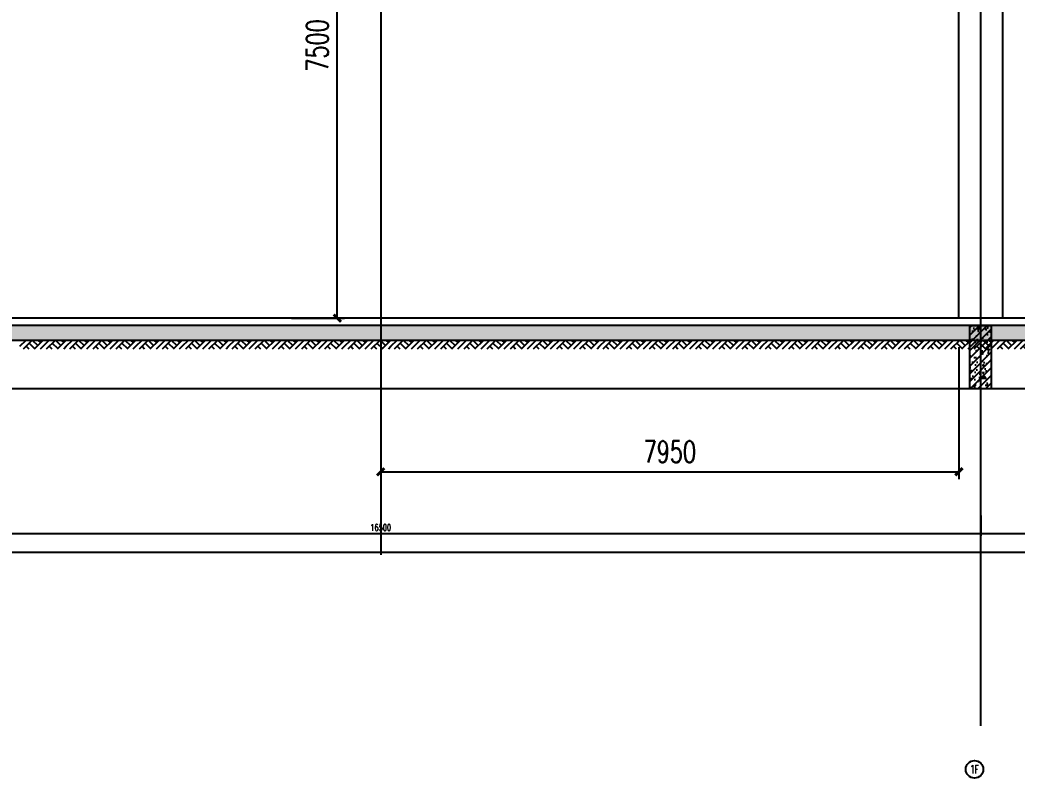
# Model space of a CAD drawing. Extents: x -1899985 to 1774885, y 556286 to 2175695.
# Drawn here: x -1749321 to -1735610, y 561933 to 572359 of the extents above; entities that cross this region are included whole.
import ezdxf
from ezdxf.enums import TextEntityAlignment as Align

# ---------------------------------------------------------------- set-up
doc = ezdxf.new("R2010")
doc.units = 0
doc.header["$LTSCALE"] = 10
doc.header["$MEASUREMENT"] = 0
doc.linetypes.add('20剖面图$0$__DASH', pattern=[0.35, 0.25, -0.1])
doc.linetypes.add('20剖面图$0$DOTE', pattern=[2.42, 2, -0.2, 0.02, -0.2])
doc.layers.get('Defpoints').update_dxf_attribs({"color": 210})
for name, color, linetype in [('20剖面图$0$A-AXIS-D', 1, 'Continuous'), ('20剖面图$0$A-AXIS-DOTE', 14, '20剖面图$0$DOTE'), ('20剖面图$0$A-AXIS-SYMB', 3, 'Continuous'), ('20剖面图$0$A-HATCH-1', 252, 'Continuous'), ('20剖面图$0$A-LIN-V', 9, 'Continuous'), ('20剖面图$0$A-SFCE', 30, 'Continuous'), ('20剖面图$0$AS-COLN', 6, 'Continuous'), ('20剖面图$0$COLUMN', 9, 'Continuous'), ('20剖面图$0$PUB_HATCH', 8, 'Continuous'), ('20剖面图$0$PUB_TEXT', 7, 'Continuous'), ('20剖面图$0$建-尺寸', 3, 'Continuous'), ('A-LIN-V', 9, 'Continuous')]:
    doc.layers.add(name, color=color, linetype=linetype)
doc.styles.add('20剖面图$0$_TCH_AXIS', font='COMPLEX', dxfattribs={"bigfont": 'GBCBIG'})
doc.styles.add('20剖面图$0$_TCH_DIM_T3', font='SIMPLEX', dxfattribs={"width": 0.705882, "bigfont": 'GBCBIG'})
doc.styles.add('20剖面图$0$A-DIM_T3', font='SIMPLEX', dxfattribs={"width": 0.705882, "bigfont": 'GBCBIG'})
doc.dimstyles.new('20剖面图$0$_TCH_ARCH&&100', dxfattribs={"dimtxt": 297.5, "dimasz": 100, "dimexe": 100, "dimexo": 100, "dimgap": 126.25, "dimtad": 1, "dimdec": 0, "dimzin": 0, "dimdsep": 46, "dimtxsty": '20剖面图$0$_TCH_DIM_T3', "dimblk": '20剖面图$0$_ArchTick', "dimcen": 0.09, "dimclrt": 7, "dimazin": 2, "dimtfac": 1, "dimtdec": 0, "dimtix": 1, "dimtmove": 2, "dimatfit": 3, "dimfxl": 1, "dimtolj": 1, "dimtzin": 0, "dimarcsym": 0})
doc.dimstyles.new('20剖面图$0$_TCH_ARCH&&30', dxfattribs={"dimtxt": 89.25, "dimasz": 30, "dimexe": 30, "dimexo": 30, "dimgap": 37.875, "dimtad": 1, "dimdec": 0, "dimzin": 0, "dimdsep": 46, "dimtxsty": '20剖面图$0$_TCH_DIM_T3', "dimblk": '20剖面图$0$_ArchTick', "dimcen": 0.09, "dimclrt": 7, "dimazin": 2, "dimtfac": 1, "dimtdec": 0, "dimtix": 1, "dimtmove": 2, "dimatfit": 3, "dimfxl": 1, "dimtolj": 1, "dimtzin": 0, "dimarcsym": 0})
doc.dimstyles.new('20剖面图$0$A-DIM&&100', dxfattribs={"dimtxt": 297.5, "dimasz": 100, "dimexe": 100, "dimexo": 100, "dimgap": 126.25, "dimtad": 1, "dimdec": 0, "dimzin": 0, "dimdsep": 46, "dimtxsty": '20剖面图$0$A-DIM_T3', "dimblk": '20剖面图$0$_ArchTick', "dimcen": 0.09, "dimclrt": 7, "dimazin": 2, "dimtfac": 1, "dimtdec": 0, "dimtix": 1, "dimtmove": 2, "dimatfit": 3, "dimfxl": 1, "dimtolj": 1, "dimtzin": 0, "dimarcsym": 0})

# ---------------------------------------------------------------- blocks, each defined once
blk = doc.blocks.new('20剖面图$0$G$C845E5159')
at = {"layer": '20剖面图$0$COLUMN'}
for points in [[(300, 700), (300, -11000), (-300, -11000), (-300, 700), (300, 700)], [(16800, 700), (16800, -11000), (16200, -11000), (16200, 700), (16800, 700)]]:
    blk.add_lwpolyline(points, dxfattribs=at)
blk = doc.blocks.new('20剖面图$0$_ArchTick')
at = {"color": 0, "linetype": 'ByBlock', "const_width": 0.4}
blk.add_lwpolyline([(-0.5, -0.5), (0.5, 0.5)], dxfattribs=at)
blk = doc.blocks.new('*D555')
at = {"layer": '20剖面图$0$建-尺寸', "color": 0, "lineweight": -2, "transparency": 16777216}
for p, q in [((-1570355, 567232), (-1570355, 565420)), ((-1562405, 567232), (-1562405, 565420)), ((-1570355, 565520), (-1562405, 565520))]:
    blk.add_line(p, q, dxfattribs=at)
at = {"layer": 'Defpoints', "color": 0, "transparency": 16777216}
for p in [(-1570355, 567332), (-1562405, 567332), (-1562405, 565520)]:
    blk.add_point(p, dxfattribs=at)
at = {"layer": '20剖面图$0$建-尺寸', "color": 0, "lineweight": -2, "transparency": 16777216, "xscale": 100, "yscale": 100, "zscale": 100, "rotation": 180}
blk.add_blockref('20剖面图$0$_ArchTick', (-1570355, 565520), dxfattribs=at)
at = {"layer": '20剖面图$0$建-尺寸', "color": 0, "lineweight": -2, "transparency": 16777216, "xscale": 100, "yscale": 100, "zscale": 100}
blk.add_blockref('20剖面图$0$_ArchTick', (-1562405, 565520), dxfattribs=at)
at = {"layer": '20剖面图$0$建-尺寸', "color": 7, "transparency": 16777216, "insert": (-1566380, 565795), "char_height": 297.5, "attachment_point": 5, "style": '20剖面图$0$A-DIM_T3'}
blk.add_mtext('\\A1;7950', dxfattribs=at)
blk = doc.blocks.new('*D556')
at = {"layer": '20剖面图$0$A-LIN-V', "color": 0, "lineweight": -2, "transparency": 16777216}
for p, q in [((-1571581, 575133), (-1570852, 575133)), ((-1570952, 567632), (-1570952, 575133)), ((-1571581, 567632), (-1570852, 567632))]:
    blk.add_line(p, q, dxfattribs=at)
at = {"layer": 'Defpoints', "color": 0, "transparency": 16777216}
for p in [(-1571681, 575133), (-1570952, 575133), (-1571681, 567632)]:
    blk.add_point(p, dxfattribs=at)
at = {"layer": '20剖面图$0$A-LIN-V', "color": 0, "lineweight": -2, "transparency": 16777216, "xscale": 100, "yscale": 100, "zscale": 100}
for p, rotation in [((-1570952, 575133), 90), ((-1570952, 567632), 270)]:
    blk.add_blockref('20剖面图$0$_ArchTick', p, dxfattribs=dict(at, rotation=rotation))
at = {"layer": '20剖面图$0$A-LIN-V', "color": 7, "transparency": 16777216, "insert": (-1571227, 571383), "char_height": 297.5, "attachment_point": 5, "rotation": 90, "style": '20剖面图$0$_TCH_DIM_T3'}
blk.add_mtext('\\A1;7500', dxfattribs=at)
blk = doc.blocks.new('*D144')
at = {"layer": '20剖面图$0$A-AXIS-D', "color": 0, "lineweight": -2, "transparency": 16777216}
for p, q in [((-1752610, 565545), (-1752610, 565266)), ((-1736110, 565545), (-1736110, 565266)), ((-1752610, 565296), (-1736110, 565296))]:
    blk.add_line(p, q, dxfattribs=at)
at = {"layer": 'Defpoints', "color": 0, "transparency": 16777216}
for p in [(-1752610, 565575), (-1736110, 565575), (-1736110, 565296)]:
    blk.add_point(p, dxfattribs=at)
at = {"layer": '20剖面图$0$A-AXIS-D', "color": 0, "lineweight": -2, "transparency": 16777216, "xscale": 30, "yscale": 30, "zscale": 30, "rotation": 180}
blk.add_blockref('20剖面图$0$_ArchTick', (-1752610, 565296), dxfattribs=at)
at = {"layer": '20剖面图$0$A-AXIS-D', "color": 0, "lineweight": -2, "transparency": 16777216, "xscale": 30, "yscale": 30, "zscale": 30}
blk.add_blockref('20剖面图$0$_ArchTick', (-1736110, 565296), dxfattribs=at)
at = {"layer": '20剖面图$0$A-AXIS-D', "color": 7, "transparency": 16777216, "insert": (-1744360, 565379), "char_height": 89.2, "attachment_point": 5, "style": '20剖面图$0$_TCH_DIM_T3'}
blk.add_mtext('\\A1;16500', dxfattribs=at)
blk = doc.blocks.new('*D145')
at = {"layer": '20剖面图$0$A-AXIS-D', "color": 0, "lineweight": -2, "transparency": 16777216}
for p, q in [((-1736110, 565545), (-1736110, 565266)), ((-1719610, 565545), (-1719610, 565266)), ((-1736110, 565296), (-1719610, 565296))]:
    blk.add_line(p, q, dxfattribs=at)
at = {"layer": 'Defpoints', "color": 0, "transparency": 16777216}
for p in [(-1736110, 565575), (-1719610, 565575), (-1719610, 565296)]:
    blk.add_point(p, dxfattribs=at)
at = {"layer": '20剖面图$0$A-AXIS-D', "color": 0, "lineweight": -2, "transparency": 16777216, "xscale": 30, "yscale": 30, "zscale": 30, "rotation": 180}
blk.add_blockref('20剖面图$0$_ArchTick', (-1736110, 565296), dxfattribs=at)
at = {"layer": '20剖面图$0$A-AXIS-D', "color": 0, "lineweight": -2, "transparency": 16777216, "xscale": 30, "yscale": 30, "zscale": 30}
blk.add_blockref('20剖面图$0$_ArchTick', (-1719610, 565296), dxfattribs=at)
at = {"layer": '20剖面图$0$A-AXIS-D', "color": 7, "transparency": 16777216, "insert": (-1727860, 565379), "char_height": 89.2, "attachment_point": 5, "style": '20剖面图$0$_TCH_DIM_T3'}
blk.add_mtext('\\A1;16500', dxfattribs=at)
blk = doc.blocks.new('20剖面图$0$$LinePat$素土夯实')
at = {"color": 0}
for p, q in [((0, -210), (210, 0)), ((120, -300), (420, 0)), ((420, 0), (608, -188)), ((495, -300), (795, 0)), ((615, 0), (705, -90)), ((210, -210), (300, -300)), ((315, -105), (502, -293)), ((705, -300), (795, -210))]:
    blk.add_line(p, q, dxfattribs=at)
blk = doc.blocks.new('*D212')
at = {"layer": '20剖面图$0$A-AXIS-D', "color": 0, "lineweight": -2, "transparency": 16777216}
for p, q in [((-1780210, 565545), (-1780210, 565011)), ((-1653710, 565545), (-1653710, 565011)), ((-1780210, 565041), (-1653710, 565041))]:
    blk.add_line(p, q, dxfattribs=at)
at = {"layer": 'Defpoints', "color": 0, "transparency": 16777216}
for p in [(-1780210, 565575), (-1653710, 565575), (-1653710, 565041)]:
    blk.add_point(p, dxfattribs=at)
at = {"layer": '20剖面图$0$A-AXIS-D', "color": 0, "lineweight": -2, "transparency": 16777216, "xscale": 30, "yscale": 30, "zscale": 30, "rotation": 180}
blk.add_blockref('20剖面图$0$_ArchTick', (-1780210, 565041), dxfattribs=at)
at = {"layer": '20剖面图$0$A-AXIS-D', "color": 0, "lineweight": -2, "transparency": 16777216, "xscale": 30, "yscale": 30, "zscale": 30}
blk.add_blockref('20剖面图$0$_ArchTick', (-1653710, 565041), dxfattribs=at)
at = {"layer": '20剖面图$0$A-AXIS-D', "color": 7, "transparency": 16777216, "insert": (-1716960, 565124), "char_height": 89.2, "attachment_point": 5, "style": '20剖面图$0$_TCH_DIM_T3'}
blk.add_mtext('\\A1;126500', dxfattribs=at)
blk = doc.blocks.new('20剖面图$0$b234swerwr')
at = {"layer": '20剖面图$0$A-AXIS-DOTE', "color": 4}
blk.add_line((-1570355.4, 578015), (-1570355.4, 564377.5), dxfattribs=at)
at = {"layer": '20剖面图$0$A-LIN-V', "color": 2}
dim = blk.add_aligned_dim(p1=(-1571680.8, 567632.5), p2=(-1571680.8, 575132.9), distance=-728.4, dimstyle='20剖面图$0$_TCH_ARCH&&100', dxfattribs=at)
dim.commit()
dim.dimension.update_dxf_attribs({"geometry": '*D556', "text_midpoint": (-1571227.4, 571382.7)})
at = {"layer": '20剖面图$0$建-尺寸', "color": 4}
dim = blk.add_aligned_dim(p1=(-1570355.4, 567332.5), p2=(-1562405.4, 567332.5), distance=-1812.5, dimstyle='20剖面图$0$A-DIM&&100', dxfattribs=at)
dim.commit()
dim.dimension.update_dxf_attribs({"geometry": '*D555', "text_midpoint": (-1566380.4, 565795)})
blk = doc.blocks.new('20剖面图')
at = {"layer": '20剖面图$0$A-HATCH-1'}
h = blk.add_hatch(dxfattribs=at)
h.set_pattern_fill('混凝土', color=256, scale=50)
h.set_pattern_definition([(50, (0, 0), (358.63009, -31.376067), [37.5, -412.5]), (355, (0, 0), (-69.37567, 376.09607), [30, -330]), (100.4514, (29.9, -2.6), (289.25469, 344.71977), [31.870095, -350.571056]), (46.1842, (0, 100), (533.62052, -82.75951), [56.25, -618.75]), (96.6356, (44.47, 93.1), (467.33135, 487.05894), [47.80514, -525.8565]), (351.1842, (0, 100), (467.33097, 487.0593), [45, -495]), (21, (50, 75), (298.453526, -201.309445), [37.5, -412.5]), (326, (50, 75), (121.657666, 362.57502), [30, -330]), (71.4514, (74.87, 58.22), (420.111314, 161.26525), [31.870095, -350.571056]), (37.5, (0, 0), (6.079928, 166.446927), [0, -326, 0, -335, 0, -331.25]), (7.5, (0, 0), (131.534769, 197.205856), [0, -191, 0, -318.5, 0, -126.25]), (327.5, (-111.5, 0), (266.911218, -11.277436), [0, -125, 0, -390, 0, -517.5]), (317.5, (-161.5, 0), (291.593085, 50.05249), [0, -162.5, 0, -259, 0, -367.5])])
h.paths.add_polyline_path([(-1669610.4, 567957.5), (-1669610.4, 568157.5), (-1779710.4, 568157.5), (-1779710.4, 567957.5)])
h.paths.add_polyline_path([(-1669510.4, 567957.5), (-1669510.4, 568157.5), (-1669610.4, 568157.5), (-1669610.4, 567957.5)])
at = {"layer": '20剖面图$0$PUB_HATCH'}
h = blk.add_hatch(dxfattribs=at)
h.set_pattern_fill('钢筋混凝土', color=256, scale=30, style=0)
h.set_pattern_definition([(45, (0, 0), (-53.0330086, 53.0330086), []), (50, (0, 0), (215.178055, -18.82564), [22.5, -247.5]), (355, (0, 0), (-41.6254, 225.65764), [18, -198]), (100.4514, (17.93, -1.57), (173.552815, 206.831863), [19.122057, -210.342634]), (46.1842, (0, 60), (320.172315, -49.655704), [33.75, -371.25]), (96.6356, (26.68, 55.86), (280.39881, 292.23536), [28.683086, -315.5139]), (351.1842, (0, 60), (280.398584, 292.23558), [27, -297]), (21, (30, 45), (179.072116, -120.785667), [22.5, -247.5]), (326, (30, 45), (72.9946, 217.545014), [18, -198]), (71.4514, (44.92, 34.93), (252.066789, 96.75915), [19.122057, -210.342634]), (37.5, (0, 0), (3.6479566, 99.868156), [0, -195.6, 0, -201, 0, -198.75]), (7.5, (0, 0), (78.920861, 118.3235136), [0, -114.6, 0, -191.1, 0, -75.75]), (327.5, (-66.9, 0), (160.146731, -6.7664615), [0, -75, 0, -234, 0, -310.5]), (317.5, (-96.9, 0), (174.955851, 30.031495), [0, -97.5, 0, -155.4, 0, -220.5])])
h.paths.add_polyline_path([(-1735960.4, 567290), (-1735960.4, 568157.5), (-1736260.4, 568157.5), (-1736260.4, 567290)])
at = {"layer": '20剖面图$0$A-AXIS-D'}
blk.add_circle((-1736195.3, 562053), 120, dxfattribs=at)
at = {"layer": '20剖面图$0$A-AXIS-DOTE'}
blk.add_line((-1736110.4, 562650.6), (-1736110.4, 586495.8), dxfattribs=at)
at = {"layer": '20剖面图$0$A-AXIS-DOTE', "linetype": '20剖面图$0$__DASH', "ltscale": 2}
blk.add_line((-1647680.2, 568257.5), (-1785568.2, 568257.5), dxfattribs=at)
at = {"layer": '20剖面图$0$A-AXIS-SYMB'}
blk.add_lwpolyline([(-1780738.3, 567290), (-1717023.7, 567290), (-1717000.7, 567353), (-1716978.5, 567227), (-1716956.2, 567290), (-1653241.5, 567290)], dxfattribs=at)
at = {"layer": '20剖面图$0$A-SFCE'}
blk.add_line((-1703410.4, 568257.5), (-1752286.9, 568257.5), dxfattribs=at)
at = {"layer": '20剖面图$0$AS-COLN'}
for p, q in [((-1736260.4, 567290), (-1736260.4, 568157.5)), ((-1736260.4, 568157.5), (-1735960.4, 568157.5)), ((-1735960.4, 567290), (-1735960.4, 568157.5)), ((-1736260.4, 567290), (-1735960.4, 567290))]:
    blk.add_line(p, q, dxfattribs=at)
blk.add_lwpolyline([(-1669610.4, 568157.5), (-1779610.4, 568157.5), (-1779610.4, 567957.5), (-1669610.4, 567957.5)], dxfattribs=at)
at = {"layer": '20剖面图$0$A-HATCH-1', "xscale": 0.4010573329138201, "yscale": 0.4, "zscale": 0.4, "rotation": 359.9999999999999}
for p in [(-1749320.5, 567957.5), (-1749001.7, 567957.5), (-1748682.9, 567957.5), (-1748364, 567957.5), (-1748045.2, 567957.5), (-1747726.3, 567957.5), (-1747407.5, 567957.5), (-1747088.7, 567957.5), (-1746769.8, 567957.5), (-1746451, 567957.5), (-1746132.1, 567957.5), (-1745813.3, 567957.5), (-1745494.5, 567957.5), (-1745175.6, 567957.5), (-1744856.8, 567957.5), (-1744537.9, 567957.5), (-1744219.1, 567957.5), (-1743900.3, 567957.5), (-1743581.4, 567957.5), (-1743262.6, 567957.5), (-1742943.7, 567957.5), (-1742624.9, 567957.5), (-1742306.1, 567957.5), (-1741987.2, 567957.5), (-1741668.4, 567957.5), (-1741349.5, 567957.5), (-1741030.7, 567957.5), (-1740711.8, 567957.5), (-1740393, 567957.5), (-1740074.2, 567957.5), (-1739755.3, 567957.5), (-1739436.5, 567957.5), (-1739117.6, 567957.5), (-1738798.8, 567957.5), (-1738480, 567957.5), (-1738161.1, 567957.5), (-1737842.3, 567957.5), (-1737523.4, 567957.5), (-1737204.6, 567957.5), (-1736885.8, 567957.5), (-1736566.9, 567957.5), (-1736248.1, 567957.5), (-1735929.2, 567957.5), (-1735610.4, 567957.5)]:
    blk.add_blockref('20剖面图$0$$LinePat$素土夯实', p, dxfattribs=at)
at = {"layer": '20剖面图$0$A-LIN-V'}
for name, p in [('20剖面图$0$G$C845E5159', (-1752610.4, 579257.5)), ('20剖面图$0$G$C845E5159', (-1736110.4, 579257.5)), ('20剖面图$0$b234swerwr', (-174005, 625))]:
    blk.add_blockref(name, p, dxfattribs=at)
at = {"layer": '20剖面图$0$PUB_TEXT', "style": '20剖面图$0$_TCH_AXIS', "width": 1.333333}
blk.add_text('1F', height=118.79, dxfattribs=at).set_placement((-1736254.7, 561993.6), (-1736135.9, 561993.6), align=Align.FIT)
at = {"layer": '20剖面图$0$A-AXIS-D'}
for base, p1, p2, picture, middle in [((-1653710.4, 565041.2), (-1780210.4, 565575), (-1653710.4, 565575), '*D212', (-1716960.4, 565123.7)), ((-1736110.4, 565296.2), (-1752610.4, 565575), (-1736110.4, 565575), '*D144', (-1744360.4, 565378.7)), ((-1719610.4, 565296.2), (-1736110.4, 565575), (-1719610.4, 565575), '*D145', (-1727860.4, 565378.7))]:
    dim = blk.add_linear_dim(base=base, p1=p1, p2=p2, angle=0, dimstyle='20剖面图$0$_TCH_ARCH&&30', override={"dimgap": 0}, dxfattribs=at)
    dim.commit()
    dim.dimension.update_dxf_attribs({"geometry": picture, "text_midpoint": middle, "dimtype": 161})

msp = doc.modelspace()

# ---------------------------------------------------------------- block references
at = {"layer": 'A-LIN-V'}
msp.add_blockref('20剖面图', (0, 0), dxfattribs=at)

doc.saveas('drawing.dxf')
